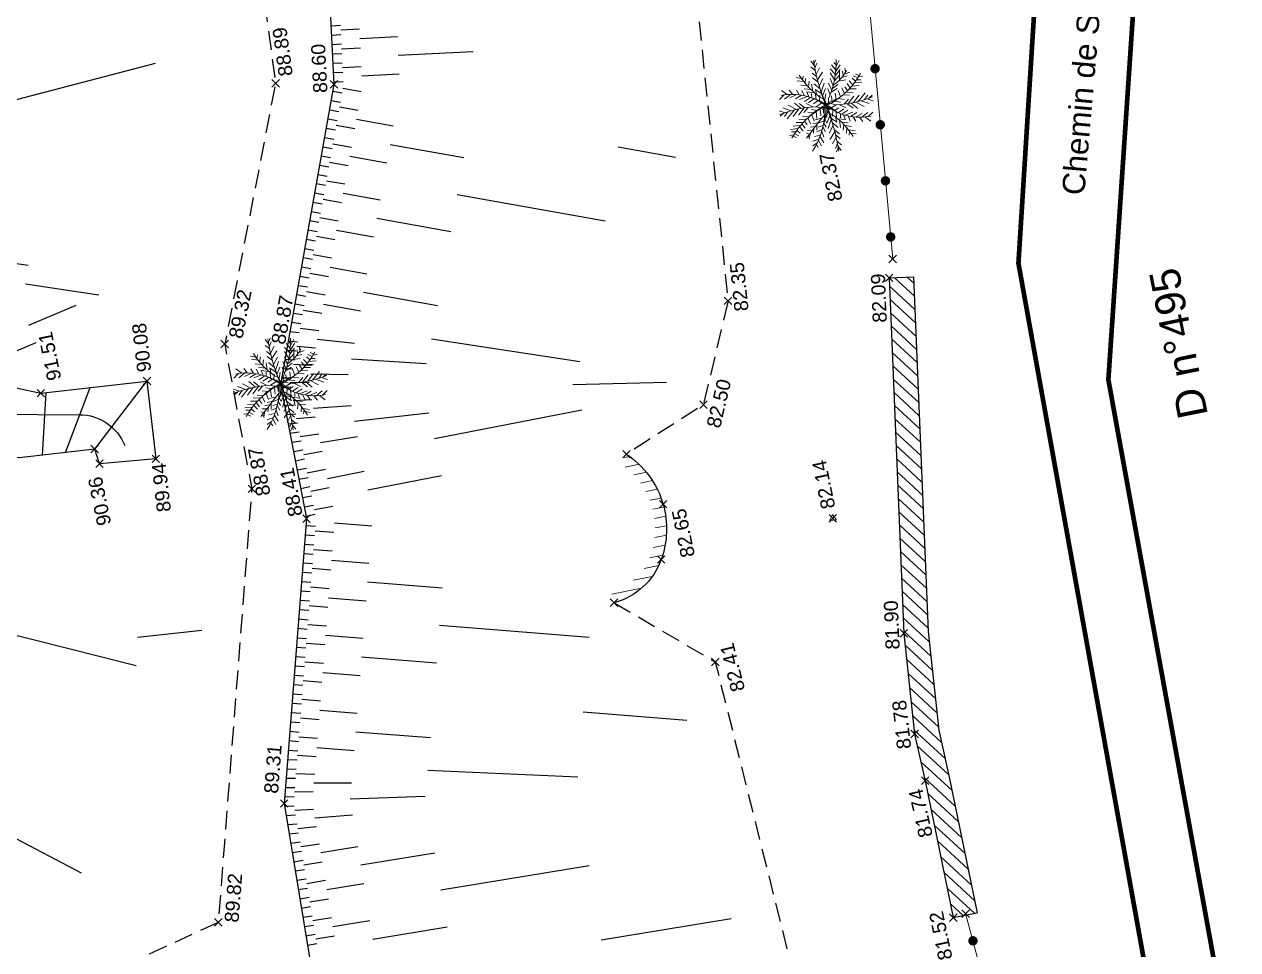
# Model space of a CAD drawing. Extents: x 947 to 1126, y 1788 to 2053.
# Drawn here: x 1044.83 to 1077.16, y 1938 to 1962.64 of the extents above; entities that cross this region are included whole.
import ezdxf
from ezdxf.enums import TextEntityAlignment as Align

# ---------------------------------------------------------------- set-up
doc = ezdxf.new("R2010")
doc.units = 0
doc.header["$LTSCALE"] = 2.5
doc.header["$PDMODE"] = 3
doc.header["$PDSIZE"] = 0.1
for name, pattern in [('CACH500', [0.30000000000000004, 0.2, -0.1]), ('CONTINU', [0]), ('FANTOME', [63.50000000000001, 31.75, -6.35, 6.35, -6.35, 6.35, -6.35])]:
    doc.linetypes.add(name, pattern=pattern)
for name, color, linetype in [('Clotures_s', 7, 'Continuous'), ('F_Cadastre_application', 252, 'FANTOME'), ('F_Cadastre_numéros_parcelles', 252, 'Continuous'), ('T_Murs', 7, 'Continuous'), ('T_Talus_barbules', 32, 'Continuous'), ('T_Talus_crête', 34, 'Continuous'), ('T_Talus_Pied', 34, 'CACH500'), ('T_Textes', 7, 'Continuous')]:
    doc.layers.add(name, color=color, linetype=linetype)
for name, color, linetype, lineweight in [('T_Clotures', 7, 'Continuous', 0), ('T_Murs_Hachures', 7, 'Continuous', 0), ('T_Végétaux', 65, 'Continuous', 0), ('TOPOALT', 7, 'Continuous', 0), ('TOPOJIS', 7, 'Continuous', 0)]:
    doc.layers.add(name, color=color, linetype=linetype, lineweight=lineweight)
doc.styles.add('Arial', font='arial.ttf')

# ---------------------------------------------------------------- blocks, each defined once
blk = doc.blocks.new('PointTopo')
at = {"color": 0}
blk.add_point((0, 0), dxfattribs=at)
at = {"layer": 'TOPOALT', "style": 'Arial'}
blk.add_attdef('ALT', (0.125, -0.125), '', height=0.3750000000000001, dxfattribs=at)
blk = doc.blocks.new('v072')
at = {"color": 0, "linetype": 'Continuous'}
for p, q in [((-0.2892953420911226, 0.9411083673855813), (-0.4056255576193735, 1.035586498228938)), ((-0.3131885279765356, 1.06567077336436), (-0.4050330608379227, 1.189808891393724)), ((-0.32327854731804, 1.12397647358506), (-0.276782613452724, 1.226003917232603)), ((-0.3010297910590509, 1.00020238959516), (-0.2461836695029263, 1.133539271214303)), ((-0.2662432003658921, 0.8343108225315632), (-0.1727165791842822, 1.013960365706481)), ((0.2460907750062802, 0.8375017691807329), (0.1046070626424012, 0.9833112101650698)), ((0.2587415855218467, 0.961815627780851), (0.1464483819620455, 1.087919529623207)), ((0.2647318284053313, 1.087638344709987), (0.2092128715210606, 1.150684019182222)), ((0.2534442626030398, 0.9014964427350947), (0.3765856805381418, 1.087919529623207)), ((0.2625827722827978, 1.024605223135708), (0.3510756814019089, 1.206830620962123)), ((0.5152198850761636, 0.8916198226580718), (0.5021146596561721, 1.004231869824821)), ((-0.6608485673825726, 0.7260696944176459), (-0.8005798951980125, 0.7490138812208613)), ((-0.5988447834370447, 0.6429042351724235), (-0.7724463403980053, 0.6674702563858403)), ((-0.6271540788077345, 0.6797821386577141), (-0.6148271330583555, 0.7862658610639528)), ((-0.5545205009104848, 0.58845478519018), (-0.5468305956496522, 0.7292104294752022)), ((-0.4728312624595787, 0.4972554712814059), (-0.4561710563510246, 0.653137357550122)), ((-0.2527789620657472, 0.7765599603985152), (-0.3701962585530794, 0.8706740572024785)), ((-0.216332878268588, 0.6333841173960764), (-0.3592551527331977, 0.7456220882050957)), ((-0.2312306575103662, 0.6898445416238275), (-0.09924948886563811, 0.8943789496191101)), ((-0.1863389839981267, 0.5268777997736152), (-0.08466302149216176, 0.7276438278157826)), ((0.2226068135928472, 0.6918705793467694), (0.1046070626424012, 0.8787028907068617)), ((0.1836451290542129, 0.5243019451221187), (0.1046070626424012, 0.7322532519290093)), ((0.2144901098031937, 0.6518870889181017), (0.3556650208784617, 0.8159384011478465)), ((0.2404469921052055, 0.7965768114086558), (0.3765856805381418, 0.9623905505052477)), ((0.3257112958812058, 0.6581534955556378), (0.5230353193159942, 0.6904094220298163)), ((0.3571537945707348, 0.6889482647129341), (0.3542289693572798, 0.9351582937753733)), ((0.4167398903784658, 0.7545898784732685), (0.5648791492151872, 0.7950177414880244)), ((0.4556764691213289, 0.8037219209001023), (0.4393501700971569, 0.9205467206060547)), ((0.4800843238210462, 0.8376298087394218), (0.6276436387742024, 0.8996260609462325)), ((0.7125037392376043, 0.5610216820937097), (0.6140588926540147, 0.6627654302484842)), ((0.7843941855784919, 0.655236202080971), (0.691957155935512, 0.7325846484339138)), ((0.8433024248989796, 0.7418386447744751), (0.7281697558315159, 0.7987559944861999)), ((0.8830549420059697, 0.8061948417886811), (0.7870478681969928, 0.8459122107816341)), ((0.8090003760651143, 0.6902587872549049), (0.9266888151474006, 0.6901156842187106)), ((0.865601392749511, 0.7772830073182746), (0.9773246947440839, 0.7902677249182233)), ((-1.034081370414555, 0.2978727725891162), (-1.188650223561609, 0.4084161021799559)), ((-0.8873128880297543, 0.3040663724187453), (-0.9816479158369873, 0.4181521298004043)), ((-0.7189006990654434, 0.2931729676109285), (-0.7922472815640447, 0.4137209568375511)), ((-0.5016527160650242, 0.5281858117360372), (-0.6781364183866856, 0.5497115210751957)), ((-0.5883982617947936, 0.2712530972772953), (-0.6445323106767376, 0.4056419117414833)), ((-0.4085805097878392, 0.4326607692068762), (-0.585651687731712, 0.4527956174573688)), ((-0.4598515660187275, 0.2375937568166364), (-0.5158324695462113, 0.3748998647554913)), ((-0.3100980045105928, 0.3439469290845665), (-0.513500141114207, 0.3691757433077214)), ((-0.354964572226919, 0.3829312088394232), (-0.3863518381656661, 0.5752416048482445)), ((-0.1626265598427779, 0.4483719762332328), (-0.3238258536669036, 0.5807096471786366)), ((-0.1234765818354333, 0.3277059897662582), (-0.2902192353774069, 0.4366400378448532)), ((-0.252053404566368, 0.2967681175728387), (-0.2872693043681807, 0.4347119127256605)), ((-0.1363458127745787, 0.366263470992152), (-0.05288159455901109, 0.6044145395952683)), ((-0.1002336360619438, 0.2605228801423465), (-0.01927497626965646, 0.4603449302615559)), ((0.1071753855551094, 0.2919051249218541), (0.04184257308338601, 0.4602746340331976)), ((0.1516176653220214, 0.4167562475525699), (0.06276323274320816, 0.60672427281105)), ((0.1326000249856918, 0.3605493918627189), (0.2929005313194466, 0.4602746340331976)), ((0.1654358953433643, 0.4608595990759312), (0.3138211909792687, 0.564880442911857)), ((0.2688793058753447, 0.1537956315166156), (0.2435927483217881, 0.3363348517908804)), ((0.3827215370374404, 0.236725096281134), (0.3214885010237367, 0.40615406997631)), ((0.4858686991786954, 0.3230338011635325), (0.420227085418361, 0.4777959689385369)), ((0.5739724684625003, 0.4066386118356746), (0.5017732208330017, 0.5059320343180218)), ((0.531922771037614, 0.3654952336399475), (0.7247779628157502, 0.3574312520213851)), ((0.6447431963096051, 0.4815769017895377), (0.5570034610653352, 0.594768892839852)), ((0.6150204446340979, 0.4491778722791651), (0.8008510347407594, 0.4480907913200127)), ((0.6841341899568931, 0.5267572919537145), (0.8769266172454593, 0.538752841198189)), ((0.7491782857766793, 0.6076732718931765), (0.9529996891706105, 0.6294148910763653)), ((0.8516927818631359, 0.1131619009760954), (1.041053246862731, 0.3430983531857379)), ((-1.117713797462159, 0.2877601580313183), (-1.245720718627865, 0.1669535791077692)), ((-0.9501552055557738, 0.3032027330424114), (-1.107483185663938, 0.1761272369017064)), ((-0.7883759678480828, -0.0979552466841227), (-1.009527902099023, 0.01668534878518813)), ((-0.7804500681065463, 0.2993966943955684), (-0.9634135763302254, 0.2097338551912031)), ((-0.6663743530432953, -0.07251052261693758), (-0.8464406524289814, 0.07295747954422893)), ((-0.6536030347078281, 0.2837080825854343), (-0.8138734140865722, 0.1808119784023887)), ((-0.5632497861182628, -0.05487621163041467), (-0.7195660026548012, 0.06305575367136385)), ((-0.5046478375068375, 0.2507316197711162), (-0.7078415960052098, 0.1690875717527973)), ((-0.4152787361135779, 0.2229771624881494), (-0.5773190740978862, 0.1175026930739875)), ((-0.3544172658780553, -0.02980305334141065), (-0.5301653683820007, 0.05862458070851062)), ((-0.3182322823573713, 0.1855720372905267), (-0.4694645752395843, 0.08493545473164943)), ((-0.3795607203953466, 0.2101179738672698), (-0.3853124582185785, 0.3233149860767526)), ((-0.2161445847998777, 0.1373538458317114), (-0.3407647341090581, 0.0541934077456574)), ((-0.2678098020253117, 0.1629466940943303), (-0.2792781295575253, 0.3115905794270901)), ((-0.1100776186044072, 0.07651748139196002), (-0.2644857946582135, -0.02524384081979747)), ((-0.1750463970367377, 0.1151578117440977), (-0.1714236306993655, 0.279023341084752)), ((-0.07456547041186923, 0.1896241127364817), (-0.1723425028265524, 0.2374406114621053)), ((-0.04714240963380689, 0.1172742303320007), (-0.006511189672835371, 0.3144526401509751)), ((0.066252938362652, 0.03298905259299545), (0.06695590064566659, 0.1948712240636041)), ((0.1100751049727933, -0.07651489705075676), (0.2644832810265996, 0.02524391458145203)), ((0.1170871537462403, 0.06037445467740099), (0.2709430022920856, 0.02370492929749446)), ((0.1575150167610673, 0.0834994032105385), (0.1448516533476152, 0.2646904422490337)), ((0.2212611429366973, 0.1225112993408572), (0.3905244183795276, 0.09717201961606747)), ((0.3222868653308808, 0.191210799032504), (0.4892630027741518, 0.1688139185782944)), ((0.3544147522464414, 0.02980563768261391), (0.5301628547503867, -0.05862199636730736)), ((0.4544814332400904, 0.2955379335774921), (0.626039378421126, 0.2857868424796095)), ((0.4800240699110248, 0.04319455859530308), (0.5934721400787168, 0.1779323436214497)), ((0.5632472724866489, 0.05487879597161793), (0.7195634890231872, -0.06305316933016059)), ((0.5839595540410869, 0.05813752826952623), (0.7338963878588345, 0.2532221147168201)), ((0.6663718394116813, 0.07251059637852109), (0.8464381387973674, -0.07295489520295462)), ((0.7300752857345572, 0.08517144921235342), (0.8779659971925469, 0.2868262224266971)), ((0.7883734542164689, 0.09795783102532596), (1.009525388467409, -0.01668527502353356)), ((0.935016407622129, 0.13529517057421), (1.149949636247527, 0.05860449607183682)), ((1.017968467602941, 0.1597758320817633), (1.109049784271292, 0.2860429215969873)), ((1.090988674755806, 0.1833903436335049), (1.249998743184193, 0.1311100344103977)), ((1.138807684061049, 0.1999275313424675), (1.22536242574256, 0.279595753229529)), ((-1.09099118838742, -0.1833877592922306), (-1.250001256815807, -0.1311099606487431)), ((-1.138810197692663, -0.1999249470012643), (-1.225364939374174, -0.2795956794678744)), ((-0.935018921253743, -0.1352925862330068), (-1.149952149879141, -0.05860442231018226)), ((-1.017973491814104, -0.15977324774056), (-1.109052297902906, -0.286040337255784)), ((-0.8516952954947499, -0.1131618272145118), (-1.041055760494345, -0.3430957688445346)), ((-0.7300803099457198, -0.08517137545076992), (-0.8779685108241608, -0.2868261486650425)), ((-0.5839620676727009, -0.05813745450787167), (-0.7338989014904485, -0.2532195303756168)), ((-0.4544839468717043, -0.2955378598158376), (-0.62604189205274, -0.2857867687179549)), ((-0.4800265835426387, -0.04319197425409982), (-0.5934746537103308, -0.1779297592801754)), ((-0.3222893789624948, -0.1912107252709205), (-0.4892655164057658, -0.1688138448166399)), ((-0.4858712128103093, -0.3230312168222582), (-0.4202295990499749, -0.4777933845972626)), ((-0.2212661671480021, -0.1225087149995829), (-0.3905269320111415, -0.09716943527486421)), ((-0.3827240506690543, -0.2367225119399308), (-0.3214910146553507, -0.4061514856350357)), ((-0.1170896673778543, -0.06037187033619773), (-0.2709455159236995, -0.0237048555358399)), ((-0.2688818195069587, -0.153795557754961), (-0.2435952619534021, -0.3363322674496061)), ((-0.1575175303926812, -0.08349681886933524), (-0.1448541669792291, -0.2646903684873791)), ((-0.06625545199426597, -0.03298897883141194), (-0.06695841427728055, -0.1948686397224009)), ((0.04713989600219293, -0.1172716459907974), (0.006508676041221406, -0.3144500558097718)), ((0.07456295678025526, -0.1896215283952785), (0.1723399891949384, -0.237438027120902)), ((0.1750438834051238, -0.1151552274028944), (0.1714186064882028, -0.2790207567434777)), ((0.2161420711682638, -0.1373537720701279), (0.3407622204774441, -0.05419082340445414)), ((0.2520508909347541, -0.2967655332316355), (0.287264280157018, -0.4347118389640059)), ((0.2678072883936977, -0.1629466203326757), (0.2792756159259113, -0.3115879950858869)), ((0.3182297687257574, -0.1855694529493235), (0.4694595510284216, -0.08493538096999487)), ((0.3795582067637326, -0.2101179001056153), (0.3853099445869645, -0.3233124017354783)), ((0.4152762224819639, -0.2229770887264948), (0.5773165604662722, -0.117502619312404)), ((0.4598490523871135, -0.2375936830549819), (0.5158299559145973, -0.374897280414288)), ((0.5046453238752235, -0.250729035429913), (0.7078390823735958, -0.1690874979911428)), ((0.5883957481631796, -0.2712530235157118), (0.6445297970451236, -0.4056418379798288)), ((0.6536005210762141, -0.2837054982442311), (0.8138709004549582, -0.1808119046407342)), ((0.7188981854338294, -0.2931728938492739), (0.7922447679324307, -0.4137183724962767)), ((0.7804475544749323, -0.2993941100543651), (0.9634110626986114, -0.2097312708499288)), ((0.8873103743981403, -0.3040637880775421), (0.9816454022053733, -0.41814954545913)), ((0.9501526919241599, -0.3032001487012081), (1.107480672032324, -0.1761246525605031)), ((1.034078856782941, -0.2978726988274616), (1.188647709929995, -0.4084135178387527)), ((1.117711283830545, -0.2877600842697348), (1.245718204996251, -0.1669509947665659)), ((-0.7491807994082933, -0.6076706875519733), (-0.9530022028022245, -0.629412306735162)), ((-0.6841367035885071, -0.5267547076124401), (-0.8769291308770732, -0.5387502568569857)), ((-0.6150229582657118, -0.4491777985175816), (-0.8008560589520641, -0.4480907175583582)), ((-0.531925284669228, -0.365495159878293), (-0.7247804764473642, -0.3574286676801819)), ((-0.712508763448767, -0.5610216083321262), (-0.6140614062856287, -0.662762845907281)), ((-0.644745709941219, -0.4815743174483345), (-0.5570059746969491, -0.5947688190781975)), ((-0.5739749820941142, -0.4066360274944714), (-0.5017757344646157, -0.5059294499768185)), ((-0.2857001921292124, -0.5495532807999126), (-0.4184320240689487, -0.5648803691502025)), ((-0.2033958616807752, -0.4438980496558287), (-0.3556675345100757, -0.4811927093518165)), ((-0.3239538932255925, -0.5988761272749343), (-0.3347443642705628, -0.732250667587806)), ((-0.1127915551329295, -0.3283084551043913), (-0.2929030449510606, -0.376586900473157)), ((-0.249655801065245, -0.5032079817095081), (-0.2510592150518676, -0.6485655183689687)), ((-0.1027115781097621, -0.6338710960734772), (-0.2510592150518676, -0.6904093482682327)), ((-0.05342639032846819, -0.3988908894828569), (-0.2179999031112345, -0.4626018675444499)), ((-0.07708609231258379, -0.5289815917020491), (-0.2092153851526746, -0.5648803691502025)), ((-0.08510739407824985, -0.5645464620657492), (-0.02092191647562913, -0.6904093482682327)), ((-0.06346619807828802, -0.4601465207128541), (-1.256815806982559e-06, -0.5648803691502025)), ((0.1363432991429647, -0.3662608866509487), (0.05287908092739713, -0.6044144658336137)), ((0.1863364703665127, -0.5268777260120316), (0.0846605078605478, -0.7276412434745794)), ((0.1234740682038193, -0.3277034054250549), (0.2902167217457929, -0.4366399640832697)), ((0.1626240462111639, -0.4483693918920295), (0.3238233400352897, -0.580709573416982)), ((0.2163303646369741, -0.6333815330548731), (0.3592526391015838, -0.7456220144434411)), ((0.3100954908789788, -0.3439443447433632), (0.5134976274825931, -0.3691756695460668)), ((0.3549620585953051, -0.38292862449822), (0.3863493245340521, -0.5752390205070412)), ((0.4085754855766766, -0.4326581848656019), (0.585649174100098, -0.4527955436957143)), ((0.4728287488279648, -0.4972528869401316), (0.4561685427194107, -0.6531372837884675)), ((0.5016502024334102, -0.5281857379744537), (0.6781339047550716, -0.5497114473136122)), ((0.5545179872788708, -0.5884522008489768), (0.5468280820180382, -0.7292103557135476)), ((0.5988422698054308, -0.6429016508312202), (0.7724438267663913, -0.667467672044566)), ((-0.8656039063811249, -0.7772804229770003), (-0.9773272083756979, -0.7902676511565687)), ((-0.8090028896967283, -0.6902587134932503), (-0.9266913287790146, -0.690115610457056)), ((-0.8830574556375836, -0.8061922574474778), (-0.7870528924081555, -0.8459096264404309)), ((-0.8433049385305935, -0.7418385710128206), (-0.7281722694631299, -0.7987559207245454)), ((-0.7843966992101059, -0.6552336177397677), (-0.691959669567126, -0.7325820640927105)), ((-0.441614715932559, -0.7514365167561721), (-0.5230378329476082, -0.732250667587806)), ((-0.3676907001299412, -0.6554344641063636), (-0.502117173287786, -0.6485655183689687)), ((-0.4796826341399196, -0.801075696258664), (-0.4393526837287709, -0.8787028169452071)), ((-0.4159565926008213, -0.7180583612087332), (-0.4475773424405816, -0.8628711020988078)), ((-0.1901651072816435, -0.8867467139270957), (-0.3556675345100757, -0.9414673065042223)), ((-0.1488836472088906, -0.7806973217886082), (-0.3138237046108827, -0.815938327386192)), ((-0.2055298543257322, -0.9221860553116557), (-0.1255302359338373, -1.066996285622182)), ((-0.1625336683981971, -0.817773561060875), (-0.06276574637482213, -0.9833086258237955)), ((-0.1178202460363309, -0.6864150161526794), (-0.06276574637482213, -0.8368589870460141)), ((0.2312281438787522, -0.6898419572825532), (0.09924697523402415, -0.8943763652779069)), ((0.2662406867342781, -0.8343107487699086), (0.1727140655526682, -1.013957781365278)), ((0.2527764484341333, -0.7765573760573119), (0.3701912343419167, -0.8706714728612042)), ((0.2892928284595087, -0.9411057830443781), (0.4056205334082108, -1.035583913887734)), ((0.6271515651761206, -0.6797820648960595), (0.6148246194267415, -0.7862657873022982)), ((0.6608460537509586, -0.7260671100764426), (0.8005773815663986, -0.7490138074592068)), ((-0.2372686014058445, -0.9900721272187241), (-0.3556675345100757, -1.066996285622182)), ((-0.2585181469909514, -1.032151951598621), (-0.2092153851526746, -1.108837604941826)), ((0.301027277427437, -1.000202315833505), (0.2461811558713123, -1.133539197452649)), ((0.323276033686426, -1.123973889243857), (0.2767800998211101, -1.2260013328914)), ((0.3131860143449217, -1.065668189023157), (0.4050305472063087, -1.189806307052521))]:
    blk.add_line(p, q, dxfattribs=at)
blk.add_lwpolyline([(0.1002311224303298, -0.2605202958010722), (0.01927246263790039, -0.4603448564999013), (-0.04493309960125202, -0.3343865682732883)], dxfattribs=at)
for centre, radius, start, end in [((4.725535104118705, 1.967635480787493), 5.118816512472418, 188.5159726760712, 202.6060151463673), ((-2.065137095141125, 1.135489127230684), 2.330361041221201, 336.1943120148963, 2.298765765188877), ((1.006383883571402, 1.904386841819132), 2.041593894214097, 212.1216981551884, 234.7352115378198), ((-0.8616665440364102, 1.836430207515036), 2.02628481730674, 295.5696044791937, 331.089947748346), ((-0.4492770048179295, 1.480867914115507), 1.130250375080559, 304.4560839999999, 331.4947980000014), ((1.956159504634343, 1.066996359387602), 2.199867742671544, 198.8657360000837, 208.3930190000715), ((-0.8984171862216783, -1.175027035186034), 1.479136075785942, 52.59887087151545, 101.7633847932003), ((0.8802631775098746, -1.850907186156263), 2.049569385388986, 115.4350789999973, 150.9869720000111), ((1.012244346148918, -1.936389910348026), 2.209181992907326, 117.855336999967, 131.0662960000263), ((-0.6516530474273452, -0.8356972229995563), 1.079133686990364, 53.63196784071123, 73.23803513857398), ((2.112187636727754, -3.783244729876074), 4.36769535892556, 114.0335400152288, 119.096728133232), ((0.8984146725899222, 1.175029619527095), 1.479136075785734, 232.5988708715174, 281.7633847932067), ((-2.029006484855387, -0.9322384159649033), 2.248226526594174, 12.1313210000891, 24.73857700003413), ((-1.715776151308717, -2.720075050680748), 3.244870175560282, 51.28266489851344, 57.64162213320787), ((0.08246124014647194, 3.1771133925605), 3.15903718268715, 273.4205309999986, 291.3891940000067), ((-0.08247430510991194, -3.177078583800963), 3.159000991993877, 93.42039193555192, 111.3892455696395), ((36.54204191213751, -29.15292538993356), 46.6308423683893, 141.6662000001671, 142.6422170001953), ((-2.044085025818418, -0.1040233175345406), 2.012380170036627, 326.8509679999982, 2.496636999995287), ((-0.9100863554262162, -0.1150673571167715), 0.9149405595227761, 337.8336540000777, 5.906140999921805), ((-4.725553487019027, -1.967636280705847), 5.11883270793524, 8.515983835002736, 22.60597507247536), ((-1.006428343271324, -1.904419275563072), 2.041646704080558, 32.12184486395581, 54.73481778560104)]:
    blk.add_arc(centre, radius, start, end, dxfattribs=at)
blk = doc.blocks.new('GeoRond')
at = {"const_width": 0.499}
blk.add_lwpolyline([(-0.2504999999999882, 0, 1), (0.2504999999999882, 0, 1)], format="xyb", close=True, dxfattribs=at)
blk = doc.blocks.new('t003')
at = {"color": 0}
blk.add_line((0, 0), (0, 0), dxfattribs=at)
blk.add_lwpolyline([(0.259834, -0.149954), (-5.3e-05, 0.3), (-0.259781, -0.150046)], close=True, dxfattribs=at)

msp = doc.modelspace()

# ---------------------------------------------------------------- hatches: boundary and pattern name
at = {"layer": 'T_Murs_Hachures'}
h = msp.add_hatch(dxfattribs=at)
h.set_pattern_fill('_U', color=256, scale=0.25, angle=-42.64119985608448, style=0, pattern_type=0)
h.set_pattern_definition([(317.3588001439155, (0, 0), (0.1693512755715035, 0.1839025433818268), [])])
h.paths.add_polyline_path([(1067.8768, 1955.890971), (1068.266825, 1946.42253), (1068.55629, 1943.741641), (1068.834235, 1942.498882), (1069.586482, 1938.853002), (1070.223072991704, 1938.984348523675), (1069.469738552598, 1942.635498963423), (1069.198605673918, 1943.847799329233), (1068.915385906092, 1946.470847919383), (1068.526249244241, 1955.917723180373)])
h = msp.add_hatch(dxfattribs=at)
h.set_pattern_fill('_U', color=256, scale=0.25, angle=11.40724287476171, style=0, pattern_type=0)
h.set_pattern_definition([(11.40724287476171, (0, 0), (-0.04944531421272682, 0.2450615451318397), [])])
edge = h.paths.add_edge_path()
edge.add_arc((1059.551718867689, 1949.201031726438), 2.394034053365132, 15.9866320736391, 56.40724287476171)
edge.add_line((1060.876305, 1951.195241), (1060.710319123928, 1950.945343643182))
edge.add_arc((1059.551718867689, 1949.201031726438), 2.094034053365146, 15.986632073639385, 56.407242874765416, ccw=False)
edge.add_arc((1059.551718867689, 1949.201031726438), 2.094034053364872, -19.878379332510917, 15.986632073640976, ccw=False)
edge.add_arc((1060.080763778464, 1949.009745907893), 1.531469584176531, 284.7174419573522, 340.12162066749596, ccw=False)
edge.add_line((1060.469837283579, 1947.528523137721), (1060.546053, 1947.238366))
edge.add_arc((1060.080763778464, 1949.009745907893), 1.831469584176526, 284.7174419573505, 340.1216206674919)
edge.add_arc((1059.551718867689, 1949.201031726438), 2.394034053365082, 340.1216206674887, 375.9866320736391)

# ---------------------------------------------------------------- linework, layer by layer
at = {"layer": 'F_Cadastre_application', "ltscale": 0.025, "flags": 128}
msp.add_lwpolyline([(1037.026427651849, 1903.719996676799, 0.125, 0.125, 0), (1031.244162966657, 1915.635636454746, 0.125, 0.125, 0), (1030.131250827418, 1917.841028739145, 0.125, 0.125, 0), (1028.71710943901, 1920.421273064972, 0.125, 0.125, 0), (1026.382481752758, 1924.233464807811, 0.125, 0.125, 0), (1023.066534, 1929.329821, 0.125, 0.125, 0), (1017.530080000002, 1938.721810999996, 0.125, 0.125, -0.06027367765974221), (1017.172372, 1939.539783, 0.125, 0.125, 0), (1015.695655, 1946.146, 0.125, 0.125, 0), (1014.789161, 1950.399413999998, 0.125, 0.125, 0), (1014.581053, 1951.281692, 0.125, 0.125, 0), (1014.094212, 1953.03429, 0.125, 0.125, 0), (1012.904983, 1958.118469, 0.125, 0.125, 0), (1011.192182, 1964.854763, 0.125, 0.125, 0), (1010.302157, 1968.743153, 0.125, 0.125, 0), (1009.509385, 1972.41367, 0.125, 0.125, 0), (1007.092157, 1982.092015, 0.125, 0.125, 0), (1005.525644, 1988.585616999998, 0.125, 0.125, -0.07881606608945001), (1005.585964, 1989.710123, 0.125, 0.125, 0), (1006.247328, 1992.79945, 0.125, 0.125, 0), (1008.020862, 2000.24306, 0.125, 0.125, 0), (1010.028919, 2008.795267, 0.125, 0.125, 0), (1010.997796, 2012.817081, 0.125, 0.125, 0), (1012.021461, 2017.070552, 0.125, 0.125, 0), (1012.873689, 2021.588021, 0.125, 0.125, 0), (1013.332001, 2024.125346, 0.125, 0.125, 0), (1015.778406, 2024.337506, 0.125, 0.125, 0), (1019.97667, 2024.9151, 0.125, 0.125, 0), (1026.231894, 2025.905689, 0.125, 0.125, 0), (1035.496374264435, 2027.208273924347, 0.125, 0.125, 0), (1042.306307703822, 2028.479740451129, 0.125, 0.125, 0), (1045.250844292421, 2023.100874001942, 0.125, 0.125, 0), (1053.74615424064, 2008.297411269055, 0.125, 0.125, 0), (1061.955696272167, 1998.959123437074, 0.125, 0.125, 0), (1072.413336397155, 1973.674856332514, 0.125, 0.125, 0), (1071.321405963603, 1956.277839693791, 0.125, 0.125, 0), (1075.367802823401, 1933.818472551036, 0.125, 0.125, 0), (1081.199193318583, 1920.588964438738, 0.125, 0.125, 0), (1090.069423972756, 1894.220847172991, 0, 0, 0)], format="xyseb", dxfattribs=at)
at = {"layer": 'F_Cadastre_application', "ltscale": 0.025, "const_width": 0.125, "flags": 128}
msp.add_lwpolyline([(1099.849812096134, 1882.025175475364), (1125.64214901074, 1885.021899767343), (1115.791689631551, 1909.028735252636), (1104.372894594532, 1924.910546229424), (1092.612683490355, 1923.851331999042), (1084.897911284899, 1949.973856567282), (1085.070810394162, 1983.375003342461), (1085.306198768925, 1993.042153507487), (1067.770199778646, 1991.250495221085), (1074.133728020155, 1975.091596486361), (1074.722250654878, 1968.082485193998), (1073.717572756999, 1953.177874420086), (1077.260766590563, 1933.698521826701), (1085.239343802614, 1916.373554130605), (1091.379860157587, 1895.158800799612), (1099.849812096134, 1882.025175475364)], close=True, dxfattribs=at)
at = {"layer": 'T_Clotures', "flags": 128}
for points in [[(1066.879179, 1968.179791), (1067.97109, 1956.390647)], [(1069.914412, 1938.959662), (1071.966955, 1931.343606)]]:
    msp.add_lwpolyline(points, dxfattribs=at)
at = {"layer": 'T_Murs'}
for p, q in [((1067.8768, 1955.890971), (1068.526249244241, 1955.917723180373)), ((1045.926800243794, 1951.238240091431), (1046.584274987506, 1952.968176471438)), ((1046.707089, 1951.330695), (1048.100974, 1953.140735)), ((1045.313775451308, 1951.165603967062), (1045.419031368454, 1952.835603876174)), ((1069.586482, 1938.853002), (1070.223072991704, 1938.984348523675))]:
    msp.add_line(p, q, dxfattribs=at)
at = {"layer": 'T_Murs', "flags": 128}
for points in [[(1041.06652, 1957.667107), (1042.145635, 1957.130039), (1043.271282, 1956.91712), (1043.075419, 1955.645065), (1042.963834, 1954.840716), (1043.669323, 1953.163405), (1045.271088, 1952.818772), (1048.100974, 1953.140735), (1048.3374, 1951.068678), (1046.834363, 1950.938883), (1046.707089, 1951.330695), (1044.698372, 1951.092686), (1043.435414, 1951.148123), (1042.98283, 1951.426893), (1042.090493, 1952.61362), (1041.420978, 1953.783461), (1041.449463, 1954.691373), (1041.277024, 1955.849469), (1041.026141, 1955.952556)], [(1067.8768, 1955.890971), (1068.266825, 1946.42253), (1068.55629, 1943.741641), (1068.834235, 1942.498882), (1069.586482, 1938.853002)], [(1068.526249244241, 1955.917723180373), (1068.915385906092, 1946.470847919383), (1069.198605673918, 1943.847799329233), (1069.469738552598, 1942.635498963423), (1070.223072991704, 1938.984348523675)]]:
    msp.add_lwpolyline(points, dxfattribs=at)
for points in [[(1041.045007435568, 1956.753652262134), (1041.402148630339, 1956.639305565649), (1041.898551611559, 1956.39388446172, -0.32570958148517), (1042.141948871449, 1955.928514317424), (1042.300898039789, 1954.265513671812, 0.3236649102239146), (1044.06817509195, 1952.255960912438), (1046.30108290836, 1952.245384413764, -0.3066284681246011), (1047.507487605954, 1951.420410012478)], [(1060.876305, 1951.195241, -0.1782199167057428), (1061.853166, 1949.86038, -0.1577807223128238), (1061.803108, 1948.387001, -0.2465684118496795), (1060.546053, 1947.238366)]]:
    msp.add_lwpolyline(points, format="xyb", dxfattribs=at)
at = {"layer": 'T_Talus_barbules'}
for p, q in [((1053.006276317101, 1962.602770013082), (1053.255965711729, 1962.615228191528)), ((1053.018734495547, 1962.353080618454), (1053.268423890175, 1962.365538796899)), ((1053.262194800952, 1962.490383494213), (1053.761573590208, 1962.515299851105)), ((1053.774031768654, 1962.265610456477), (1054.772789347167, 1962.31544317026)), ((1053.031192673992, 1962.103391223825), (1053.28088206862, 1962.115849402271)), ((1053.287111157843, 1961.991004704957), (1053.7864899471, 1962.015921061849)), ((1053.043650852438, 1961.853701829197), (1053.293340247066, 1961.866160007643)), ((1054.797705704059, 1961.816064381003), (1056.795220861085, 1961.915729808569)), ((1044.453940906351, 1960.592326825644), (1048.324064432445, 1961.603338147426)), ((1053.056109030884, 1961.604012434569), (1053.305798425512, 1961.616470613015)), ((1053.06856720933, 1961.354323039941), (1053.318256603958, 1961.366781218386)), ((1053.312027514735, 1961.491625915701), (1053.811406303991, 1961.516542272592)), ((1053.081025387775, 1961.104633645312), (1053.330714782403, 1961.117091823758)), ((1053.823864482437, 1961.266852877964), (1054.82262206095, 1961.316685591747)), ((1053.051425569064, 1960.857611132073), (1053.297541503343, 1960.813714128829)), ((1053.319490004965, 1960.936772095968), (1053.811721873524, 1960.84897808948)), ((1052.963631562576, 1960.365379263514), (1053.209747496855, 1960.32148226027)), ((1053.00752856582, 1960.611495197793), (1053.253644500099, 1960.567598194549)), ((1053.231695998477, 1960.44454022741), (1053.723927867036, 1960.356746220922)), ((1052.919734559332, 1960.119263329235), (1053.165850493611, 1960.075366325991)), ((1053.680030863792, 1960.110630286642), (1054.664494600909, 1959.935042273666)), ((1052.875837556088, 1959.873147394955), (1053.121953490367, 1959.829250391711)), ((1053.143901991989, 1959.952308358851), (1053.636133860548, 1959.864514352363)), ((1052.831940552844, 1959.627031460676), (1053.078056487123, 1959.583134457432)), ((1053.056107985501, 1959.460076490292), (1053.54833985406, 1959.372282483804)), ((1054.576700594421, 1959.442810405107), (1056.545628068656, 1959.091634379155)), ((1052.744146546356, 1959.134799592117), (1052.990262480635, 1959.090902588873)), ((1052.788043549599, 1959.380915526397), (1053.034159483879, 1959.337018523153)), ((1053.504442850815, 1959.126166549525), (1054.488906587933, 1958.950578536549)), ((1060.659071030101, 1959.373746064367), (1062.187863425591, 1959.101072111172)), ((1052.700249543111, 1958.888683657838), (1052.946365477391, 1958.844786654594)), ((1052.968313979013, 1958.967844621734), (1053.460545847571, 1958.880050615246)), ((1052.656352539867, 1958.642567723559), (1052.902468474147, 1958.598670720315)), ((1052.880519972525, 1958.475612753175), (1053.372751841083, 1958.387818746687)), ((1052.568558533379, 1958.150335855), (1052.814674467659, 1958.106438851756)), ((1052.612455536623, 1958.396451789279), (1052.858571470902, 1958.352554786035)), ((1053.328854837839, 1958.141702812408), (1054.313318574957, 1957.966114799431)), ((1056.37004005568, 1958.107170642037), (1060.307895004149, 1957.404818590132)), ((1052.524661530135, 1957.904219920721), (1052.770777464415, 1957.860322917477)), ((1052.792725966036, 1957.983380884616), (1053.284957834595, 1957.895586878128)), ((1052.480764526891, 1957.658103986441), (1052.72688046117, 1957.614206983197)), ((1052.704931959548, 1957.491149016058), (1053.197163828107, 1957.40335500957)), ((1054.225524568468, 1957.473882930873), (1056.194452042703, 1957.12270690492)), ((1052.392970520403, 1957.165872117883), (1052.639086454682, 1957.121975114639)), ((1052.436867523647, 1957.411988052162), (1052.682983457926, 1957.368091048918)), ((1053.153266824863, 1957.15723907529), (1054.13773056198, 1956.981651062314)), ((1052.349073517159, 1956.919756183603), (1052.595189451438, 1956.875859180359)), ((1052.61713795306, 1956.998917147499), (1053.109369821619, 1956.911123141011)), ((1052.305176513915, 1956.673640249324), (1052.551292448194, 1956.62974324608)), ((1052.529343946572, 1956.50668527894), (1053.021575815131, 1956.418891272452)), ((1043.948282606185, 1956.368881509869), (1044.937497627142, 1956.222410890585)), ((1052.217382507427, 1956.181408380765), (1052.463498441706, 1956.137511377521)), ((1052.261279510671, 1956.427524315045), (1052.50739544495, 1956.383627311801)), ((1052.977678811887, 1956.172775338173), (1053.962142549004, 1955.997187325197)), ((1052.173485504183, 1955.935292446486), (1052.419601438462, 1955.891395443242)), ((1052.441549940084, 1956.014453410382), (1052.933781808643, 1955.926659403893)), ((1044.8642623175, 1955.727803380107), (1046.814580629142, 1955.439024575848)), ((1052.129588500939, 1955.689176512207), (1052.375704435218, 1955.645279508963)), ((1052.353755933596, 1955.522221541823), (1052.845987802155, 1955.434427535335)), ((1052.041794494451, 1955.196944643648), (1052.28791042873, 1955.153047640404)), ((1052.085691497695, 1955.443060577927), (1052.331807431974, 1955.399163574683)), ((1053.874348542516, 1955.504955456638), (1055.843276016751, 1955.153779430686)), ((1044.952689680001, 1954.625885066293), (1046.215797415859, 1955.157157211687)), ((1051.997897491206, 1954.950828709369), (1052.244623229049, 1954.910499931977)), ((1052.266107432095, 1955.030813442006), (1052.758630310627, 1954.944666973002)), ((1052.802090798911, 1955.188311601055), (1053.786554536028, 1955.012723588079)), ((1051.954000487963, 1954.704712775089), (1052.201562544546, 1954.669884221572)), ((1052.179985857545, 1954.549579965631), (1052.675853599953, 1954.485430280995)), ((1051.910103484719, 1954.45859684081), (1052.158378194602, 1954.429276737938)), ((1052.633908651644, 1954.255842789398), (1053.628246876373, 1954.149581343703)), ((1055.683338743994, 1954.264067620988), (1059.637887815365, 1953.662784291664)), ((1044.224761594221, 1953.777285807553), (1045.14654376634, 1954.164993980234)), ((1051.82230947823, 1953.966364972251), (1052.071637967795, 1953.948053656318)), ((1051.866206481474, 1954.212480906531), (1052.115069909465, 1954.18866926634)), ((1052.093369357101, 1954.068362983895), (1052.591592111597, 1954.026243072904)), ((1051.778412474986, 1953.720249037972), (1052.028083186197, 1953.707421880707)), ((1052.006260128703, 1953.587097469993), (1052.505852439381, 1953.566910268315)), ((1053.546965162823, 1953.73433996102), (1055.543084232782, 1953.609806196344)), ((1051.734515471742, 1953.474133103693), (1051.984406902448, 1953.466766092103)), ((1052.462437316879, 1953.337130135597), (1053.462264445891, 1953.318536800988)), ((1051.673164928247, 1952.982102037267), (1051.923141057705, 1952.985556700927)), ((1051.690618468498, 1953.228017169413), (1051.940610952871, 1953.22607867589)), ((1051.9186688068, 1953.105720803626), (1052.418666486648, 1953.107244006332)), ((1059.444629886691, 1953.050223153393), (1061.939918401146, 1953.111684347722)), ((1051.720794485271, 1952.736681122719), (1051.970637216497, 1952.745547331255)), ((1051.994340704227, 1952.625555468167), (1052.493803585113, 1952.648725073612)), ((1051.768424042295, 1952.491260208171), (1052.018014113575, 1952.505570914607)), ((1052.540494014408, 1952.419678659065), (1053.538167605875, 1952.487850536622)), ((1053.626474589642, 1952.07382062947), (1055.613876480826, 1952.297949438235)), ((1055.759329881176, 1951.610467618973), (1059.686064513947, 1952.372540531363)), ((1051.81605359932, 1952.245839293623), (1052.065269824396, 1952.265619919473)), ((1051.863683156344, 1952.000418379074), (1052.112402915587, 1952.025686567817)), ((1052.088851767146, 1952.14565153258), (1052.586818545775, 1952.190696925043)), ((1051.911312713369, 1951.754997464526), (1052.159412469097, 1951.785762886794)), ((1052.18287077791, 1951.665802141561), (1052.678357349967, 1951.732832410178)), ((1052.723569326461, 1951.50390099956), (1053.711319029868, 1951.659947542034)), ((1051.958942270393, 1951.509576549978), (1052.206298100666, 1951.545840764155)), ((1052.006571827417, 1951.26415563543), (1052.253059972114, 1951.305912006488)), ((1052.054201384442, 1951.018734720882), (1052.29969879709, 1951.065968399366)), ((1052.276394699233, 1951.185942571665), (1052.76841088584, 1951.274937358684)), ((1052.101830941466, 1950.773313806333), (1052.347251856014, 1950.820943363358)), ((1052.371066634526, 1950.698232906084), (1052.861908463623, 1950.793492020132)), ((1052.909538020647, 1950.548071105584), (1053.89122167884, 1950.738589333682)), ((1052.14946049849, 1950.527892891785), (1052.394881413039, 1950.57552244881)), ((1053.986480792889, 1950.247747504585), (1055.949848109274, 1950.62878396078)), ((1052.197090055515, 1950.282471977237), (1052.442510970063, 1950.330101534261)), ((1052.244719612539, 1950.037051062689), (1052.490140527088, 1950.084680619713)), ((1052.466325748575, 1950.207391076987), (1052.957167577671, 1950.302650191036)), ((1052.292349169564, 1949.791630148141), (1052.537770084112, 1949.839259705165)), ((1052.561584862624, 1949.716549247891), (1053.05242669172, 1949.81180836194)), ((1052.339978726588, 1949.546209233592), (1052.585399641136, 1949.593838790617)), ((1052.319383088445, 1949.048792690573), (1052.568616876722, 1949.029234603213)), ((1052.338941175805, 1949.29802647885), (1052.588174964082, 1949.27846839149)), ((1052.578395920402, 1949.153851497352), (1053.076863496956, 1949.114735322631)), ((1053.096421584316, 1949.363969110908), (1054.093356737423, 1949.285736761468)), ((1052.299825001085, 1948.799558902297), (1052.549058789362, 1948.780000814937)), ((1052.280266913725, 1948.55032511402), (1052.529500702002, 1948.53076702666)), ((1052.539279745682, 1948.655383920798), (1053.037747322235, 1948.616267746078)), ((1052.260708826365, 1948.301091325743), (1052.509942614641, 1948.281533238383)), ((1052.500163570961, 1948.156916344245), (1052.998631147515, 1948.117800169524)), ((1053.018189234875, 1948.367033957801), (1054.015124387982, 1948.28880160836)), ((1052.221592651644, 1947.802623749189), (1052.470826439921, 1947.783065661829)), ((1052.241150739005, 1948.051857537466), (1052.490384527281, 1948.032299450106)), ((1053.976008213262, 1947.790334031807), (1055.969878519477, 1947.633869332926)), ((1052.202034564284, 1947.553389960913), (1052.451268352561, 1947.533831873553)), ((1052.461047396241, 1947.658448767691), (1052.959514972795, 1947.619332592971)), ((1052.182476476924, 1947.304156172636), (1052.431710265201, 1947.284598085276)), ((1052.421931221521, 1947.159981191137), (1052.920398798074, 1947.120865016417)), ((1052.939956885434, 1947.370098804694), (1053.936892038542, 1947.291866455253)), ((1052.143360302204, 1946.805688596082), (1052.392594090481, 1946.786130508722)), ((1052.162918389564, 1947.054922384359), (1052.412152177841, 1947.035364296999)), ((1043.935630128324, 1946.541948539156), (1047.814055214551, 1945.56326633817)), ((1047.85221581168, 1946.322384393763), (1049.564463012604, 1946.508306094809)), ((1052.123802214844, 1946.556454807805), (1052.37303600312, 1946.536896720445)), ((1052.3828150468, 1946.661513614584), (1052.881282623354, 1946.622397439863)), ((1055.891646170036, 1946.636934179818), (1059.879386782465, 1946.324004782056)), ((1052.104244127484, 1946.307221019528), (1052.35347791576, 1946.287662932168)), ((1052.34369887208, 1946.16304603803), (1052.842166448634, 1946.12392986331)), ((1052.861724535994, 1946.373163651587), (1053.858659689101, 1946.294931302146)), ((1052.084686040123, 1946.057987231252), (1052.3339198284, 1946.038429143892)), ((1052.045569865403, 1945.559519654698), (1052.29480365368, 1945.539961567338)), ((1052.065127952763, 1945.808753442975), (1052.31436174104, 1945.789195355615)), ((1052.30458269736, 1945.664578461476), (1052.803050273913, 1945.625462286756)), ((1053.819543514381, 1945.796463725592), (1055.813413820595, 1945.639999026711)), ((1052.026011778043, 1945.310285866421), (1052.27524556632, 1945.290727779061)), ((1052.783492186553, 1945.376228498479), (1053.780427339661, 1945.297996149039)), ((1052.006453690683, 1945.061052078144), (1052.25568747896, 1945.041493990784)), ((1052.26546652264, 1945.166110884923), (1052.763934099193, 1945.126994710202)), ((1051.967337515962, 1944.562584501591), (1052.216571304239, 1944.543026414231)), ((1051.986895603322, 1944.811818289868), (1052.236129391599, 1944.792260202508)), ((1052.226350347919, 1944.667643308369), (1052.724817924473, 1944.628527133649)), ((1051.947779428602, 1944.313350713314), (1052.197013216879, 1944.293792625954)), ((1052.705259837113, 1944.379293345372), (1053.70219499022, 1944.301060995931)), ((1059.722922083584, 1944.330134475841), (1062.487646375148, 1944.113178662607)), ((1051.928221341242, 1944.064116925037), (1052.177455129519, 1944.044558837677)), ((1052.187234173199, 1944.169175731815), (1052.685701749753, 1944.130059557095)), ((1051.889105166522, 1943.565649348483), (1052.138338954798, 1943.546091261123)), ((1051.908663253882, 1943.81488313676), (1052.157897042159, 1943.7953250494)), ((1052.148117998479, 1943.670708155262), (1052.646585575032, 1943.631591980541)), ((1053.6630788155, 1943.802593419378), (1055.656949121714, 1943.646128720496)), ((1051.869547079162, 1943.316415560207), (1052.118859461178, 1943.297886227428)), ((1052.627027487672, 1943.382358192265), (1053.623962640779, 1943.304125842824)), ((1051.849988991801, 1943.06718177193), (1052.099628189716, 1943.053755273333)), ((1052.109256895912, 1943.175820289394), (1052.608234616773, 1943.143863536046)), ((1051.830430904441, 1942.817947983653), (1052.080292315324, 1942.809624802074)), ((1052.070585188934, 1942.687557748335), (1052.57045184528, 1942.676011065975)), ((1055.586660625867, 1942.779447376536), (1059.58287468213, 1942.605455375196)), ((1051.791314729721, 1942.319480407099), (1052.041307814952, 1942.321339798601)), ((1051.810872817081, 1942.568714195376), (1052.060852004987, 1942.565488421975)), ((1052.55109098864, 1942.442053497405), (1053.551087275625, 1942.439328425628)), ((1051.771756642361, 1942.070246618823), (1052.021660682921, 1942.077172693568)), ((1052.031497043472, 1942.199258941405), (1052.531419758334, 1942.208049798294)), ((1053.51072676537, 1942.011783726865), (1055.509297241586, 1942.087388300787)), ((1042.804341704193, 1941.900282522478), (1046.350567101489, 1940.049800036321)), ((1051.76949574532, 1941.82174116451), (1052.019209008892, 1941.833711377383)), ((1052.039295633629, 1941.712880846806), (1052.538454693083, 1941.74186762595)), ((1051.809936462484, 1941.575033749957), (1052.059356398791, 1941.592054189813)), ((1051.850377179649, 1941.328326335404), (1052.099399946055, 1941.350409401583)), ((1052.577859950148, 1941.510331818124), (1053.574797455589, 1941.588534185382)), ((1051.890817896814, 1941.081618920852), (1052.139339078693, 1941.108770756101)), ((1052.119382585001, 1941.229589705609), (1052.616952678541, 1941.278823860572)), ((1051.931258613978, 1940.834911506299), (1052.179173609788, 1940.867131916797)), ((1052.199051698246, 1940.746310431967), (1052.694197149618, 1940.815815697854)), ((1052.732350120084, 1940.584277256648), (1053.719590693897, 1940.743513086217)), ((1051.971699331143, 1940.588204091747), (1052.218903743696, 1940.625486506022)), ((1052.012140048307, 1940.341496677194), (1052.25884746286, 1940.381937394359)), ((1052.279067821442, 1940.258583687083), (1052.772482650547, 1940.339465121412)), ((1053.799753025922, 1940.254520575518), (1055.773412342343, 1940.578046312835)), ((1052.052580765472, 1940.094789262642), (1052.299288180025, 1940.135229979806)), ((1055.935175211001, 1939.591216654625), (1059.882493843842, 1940.238268129259)), ((1052.093021482637, 1939.848081848089), (1052.339728897189, 1939.888522565254)), ((1052.359949255771, 1939.765168857977), (1052.853364084877, 1939.846050292307)), ((1052.893804802041, 1939.599342877754), (1053.880634460252, 1939.761105746413)), ((1052.133462199801, 1939.601374433537), (1052.380169614354, 1939.641815150701)), ((1052.173902916966, 1939.354667018984), (1052.420610331518, 1939.395107736148)), ((1052.440830690101, 1939.271754028872), (1052.934245519206, 1939.352635463202)), ((1052.214343634131, 1939.107959604431), (1052.461051048683, 1939.148400321596)), ((1052.254784351295, 1938.861252189879), (1052.501491765848, 1938.901692907043)), ((1052.52171212443, 1938.778339199767), (1053.015126953535, 1938.859220634096)), ((1053.0555676707, 1938.612513219544), (1054.04239732891, 1938.774276088202)), ((1060.206019581159, 1938.264608812838), (1063.665665235993, 1938.831720067563)), ((1052.29522506846, 1938.614544775326), (1052.541932483012, 1938.654985492491)), ((1052.335665785625, 1938.367837360774), (1052.582373200177, 1938.408278077938)), ((1054.123278763239, 1938.280861259097), (1056.09693807966, 1938.604386996414)), ((1052.376106502789, 1938.121129946221), (1052.622813917342, 1938.161570663386)), ((1052.602593558759, 1938.284924370662), (1053.096008387864, 1938.365805804991))]:
    msp.add_line(p, q, dxfattribs=at)
at = {"layer": 'T_Talus_crête', "flags": 128}
msp.add_lwpolyline([(1045.185191, 1995.033561), (1046.876421, 1991.268814), (1048.252396, 1983.303856), (1048.469172, 1982.927329, -0.2381141066911586), (1052.428509, 1976.407221), (1052.604553, 1970.654192), (1053.084186, 1961.041288), (1051.659404, 1953.053008), (1052.353108, 1949.478558), (1051.757837, 1941.892865), (1052.676044, 1936.29137), (1052.859996, 1934.675359), (1056.384113, 1923.755671), (1056.580999, 1920.81463)], format="xyb", dxfattribs=at)
at = {"layer": 'T_Talus_Pied', "flags": 128}
for points in [[(1046.191389, 2004.615379), (1047.226911, 2000.901737), (1051.63429, 1994.151263), (1053.397108, 1989.200576), (1053.693858, 1987.206127), (1054.909242, 1986.454769), (1056.676662, 1979.869928), (1058.972085, 1971.080085), (1060.21909, 1968.347143), (1062.786434, 1962.965473), (1063.58298, 1955.274471), (1062.929569, 1952.512115), (1060.876305, 1951.195241)], [(1052.428509, 1976.407221), (1049.359315, 1974.338198), (1050.5845, 1968.008451), (1051.528668, 1961.069026), (1050.172093, 1954.125456), (1050.892862, 1950.27036), (1050.000303, 1938.725544), (1046.108853, 1936.937552), (1045.25601, 1933.587554), (1047.172552, 1929.753376), (1049.698493, 1927.301662), (1051.100977, 1924.946625), (1052.15131, 1918.34376)], [(1060.546053, 1947.238366), (1063.243373, 1945.661965), (1065.359224, 1937.19592), (1067.590554, 1928.138539), (1070.296357, 1920.505823)]]:
    msp.add_lwpolyline(points, dxfattribs=at)

# ---------------------------------------------------------------- block references
at = {"layer": 'Clotures_s', "xscale": 0.25, "yscale": 0.25, "zscale": 0.25}
for p, rotation in [((1067.501699839592, 1961.458558389513), 275.2916405077166), ((1067.640037803946, 1959.964951142738), 275.2916405077166), ((1067.778375768299, 1958.471343895963), 275.2916405077166), ((1067.916713732653, 1956.977736649188), 275.2916405077166), ((1070.10957529896, 1938.235499527388), 285.0829819761909)]:
    msp.add_blockref('GeoRond', p, dxfattribs=dict(at, rotation=rotation))
at = {"layer": 'T_Végétaux'}
for p in [(1066.197115, 1960.470017), (1051.659404, 1953.053008)]:
    msp.add_blockref('v072', p, dxfattribs=at)
at = {"layer": 'TOPOJIS'}
ref = msp.add_blockref('PointTopo', (1051.528668, 1961.069026), dxfattribs=dict(at, rotation=277.7480034297445))
ref.add_attrib('ALT', '88.89', (1051.988060227253, 1961.283595828617), dxfattribs={"layer": 'TOPOALT', "height": 0.375, "rotation": 97.74800342973921, "style": 'Arial'})
ref = msp.add_blockref('PointTopo', (1053.084186, 1961.041288), dxfattribs=dict(at, rotation=272.8563872250782))
ref.add_attrib('ALT', '88.60', (1052.909839152778, 1960.818778247028), dxfattribs={"layer": 'TOPOALT', "height": 0.3750000000000001, "rotation": 92.85638722507815, "style": 'Arial'})
ref = msp.add_blockref('PointTopo', (1066.197115, 1960.470017), dxfattribs=dict(at, rotation=275.2916405077166))
ref.add_attrib('ALT', '82.37', (1066.638309919817, 1957.965477913925), dxfattribs={"layer": 'TOPOALT', "height": 0.3750000000000001, "rotation": 101.3965643596226, "style": 'Arial'})
for p, rotation in [((1067.97109, 1956.390647), 275.2916405077166), ((1046.707089, 1951.330695), 6.757360700928917), ((1060.876305, 1951.195241), 326.4071759341118), ((1061.853166, 1949.86038), 285.9867962305019), ((1060.546053, 1947.238366), 329.6966042946906), ((1069.914412, 1938.959662), 285.0829819761909)]:
    msp.add_blockref('PointTopo', p, dxfattribs=dict(at, rotation=rotation))
ref = msp.add_blockref('PointTopo', (1063.58298, 1955.274471), dxfattribs=dict(at, rotation=275.9129598160585))
ref.add_attrib('ALT', '82.35', (1064.132948035617, 1955.016657181773), dxfattribs={"layer": 'TOPOALT', "height": 0.375, "rotation": 95.91295981605428, "style": 'Arial'})
ref = msp.add_blockref('PointTopo', (1067.8768, 1955.890971), dxfattribs=dict(at, rotation=272.3588001439155))
ref.add_attrib('ALT', '82.09', (1067.815230409907, 1954.701554161344), dxfattribs={"layer": 'TOPOALT', "height": 0.375, "rotation": 92.35880014391522, "style": 'Arial'})
ref = msp.add_blockref('PointTopo', (1050.172093, 1954.125456), dxfattribs=dict(at, rotation=78.94529222853963))
ref.add_attrib('ALT', '89.32', (1050.642014671335, 1954.24818197535), dxfattribs={"layer": 'TOPOALT', "height": 0.3750000000000001, "rotation": 78.9452922285444, "style": 'Arial'})
ref = msp.add_blockref('PointTopo', (1051.659404, 1953.053008), dxfattribs=dict(at, rotation=79.88712136363056))
ref.add_attrib('ALT', '88.87', (1051.775924307475, 1954.092674446658), dxfattribs={"layer": 'TOPOALT', "height": 0.3750000000000001, "rotation": 79.88712136362719, "style": 'Arial'})
ref = msp.add_blockref('PointTopo', (1048.100974, 1953.140735), dxfattribs=dict(at, rotation=276.5094153479221))
ref.add_attrib('ALT', '90.08', (1048.216829086049, 1953.40168764992), dxfattribs={"layer": 'TOPOALT', "height": 0.3750000000000001, "rotation": 96.50941534792409, "style": 'Arial'})
ref = msp.add_blockref('PointTopo', (1045.271088, 1952.818772), dxfattribs=dict(at, rotation=6.490770078525133))
ref.add_attrib('ALT', '91.51', (1045.821982808878, 1953.195348050915), dxfattribs={"layer": 'TOPOALT', "height": 0.3750000000000001, "rotation": 101.3965643595739, "style": 'Arial'})
ref = msp.add_blockref('PointTopo', (1062.929569, 1952.512115), dxfattribs=dict(at, rotation=76.69179477091637))
ref.add_attrib('ALT', '82.50', (1063.369139334833, 1951.863775673258), dxfattribs={"layer": 'TOPOALT', "height": 0.3750000000000001, "rotation": 76.69179477092821, "style": 'Arial'})
ref = msp.add_blockref('PointTopo', (1050.892862, 1950.27036), dxfattribs=dict(at, rotation=280.5900542412785))
ref.add_attrib('ALT', '88.87', (1051.395195641499, 1950.116755849822), dxfattribs={"layer": 'TOPOALT', "height": 0.375, "rotation": 100.5900542412799, "style": 'Arial'})
ref = msp.add_blockref('PointTopo', (1046.834363, 1950.938883), dxfattribs=dict(at, rotation=4.935542021942066))
ref.add_attrib('ALT', '90.36', (1047.150502095715, 1949.3343321029), dxfattribs={"layer": 'TOPOALT', "height": 0.375, "rotation": 101.3965643596058, "style": 'Arial'})
ref = msp.add_blockref('PointTopo', (1048.3374, 1951.068678), dxfattribs=dict(at, rotation=276.5094153479221))
ref.add_attrib('ALT', '89.94', (1048.743285823862, 1949.673827137888), dxfattribs={"layer": 'TOPOALT', "height": 0.3750000000000001, "rotation": 96.50941534792409, "style": 'Arial'})
ref = msp.add_blockref('PointTopo', (1066.377399, 1949.485205), dxfattribs=at)
ref.add_attrib('ALT', '82.14', (1066.444467298875, 1949.77659127977), dxfattribs={"layer": 'TOPOALT', "height": 0.3750000000000001, "rotation": 101.3965643595878, "style": 'Arial'})
ref = msp.add_blockref('PointTopo', (1052.353108, 1949.478558), dxfattribs=dict(at, rotation=280.9830289351664))
ref.add_attrib('ALT', '88.41', (1052.251571641325, 1949.573272163582), dxfattribs={"layer": 'TOPOALT', "height": 0.3750000000000001, "rotation": 100.9830289351709, "style": 'Arial'})
ref = msp.add_blockref('PointTopo', (1061.803108, 1948.387001), dxfattribs=dict(at, rotation=70.12192711130362))
ref.add_attrib('ALT', '82.65', (1062.703753438228, 1948.486819261263), dxfattribs={"layer": 'TOPOALT', "height": 0.3750000000000001, "rotation": 101.3965643595845, "style": 'Arial'})
at = {"layer": 'TOPOJIS', "color": 1, "linetype": 'CONTINU', "xscale": 0.3497957553710777, "yscale": 0.3497957553710777, "zscale": 0.3497957553710777, "rotation": 5.209811880566408}
msp.add_blockref('t003', (1066.377399, 1949.485205), dxfattribs=at)
at = {"layer": 'TOPOJIS'}
ref = msp.add_blockref('PointTopo', (1068.266825, 1946.42253), dxfattribs=dict(at, rotation=272.3588001439155))
ref.add_attrib('ALT', '81.90', (1068.159076845638, 1945.99819163392), dxfattribs={"layer": 'TOPOALT', "height": 0.375, "rotation": 92.35880014391522, "style": 'Arial'})
ref = msp.add_blockref('PointTopo', (1063.243373, 1945.661965), dxfattribs=dict(at, rotation=284.0320378530557))
ref.add_attrib('ALT', '82.41', (1064.040227717056, 1944.922738094669), dxfattribs={"layer": 'TOPOALT', "height": 0.3750000000000001, "rotation": 104.0320378530555, "style": 'Arial'})
ref = msp.add_blockref('PointTopo', (1068.55629, 1943.741641), dxfattribs=dict(at, rotation=276.1625522728309))
ref.add_attrib('ALT', '81.78', (1068.465265983621, 1943.361066731657), dxfattribs={"layer": 'TOPOALT', "height": 0.3750000000000001, "rotation": 96.16255227283123, "style": 'Arial'})
ref = msp.add_blockref('PointTopo', (1051.757837, 1941.892865), dxfattribs=dict(at, rotation=85.51303166137744))
ref.add_attrib('ALT', '89.31', (1051.591261596956, 1942.144166441156), dxfattribs={"layer": 'TOPOALT', "height": 0.3750000000000001, "rotation": 85.51303166138756, "style": 'Arial'})
ref = msp.add_blockref('PointTopo', (1068.834235, 1942.498882), dxfattribs=dict(at, rotation=282.6068256657128))
ref.add_attrib('ALT', '81.74', (1069.043519149862, 1941.033390844863), dxfattribs={"layer": 'TOPOALT', "height": 0.3750000000000001, "rotation": 102.6068256657138, "style": 'Arial'})
ref = msp.add_blockref('PointTopo', (1050.000303, 1938.725544), dxfattribs=dict(at, rotation=85.57911221919595))
ref.add_attrib('ALT', '89.82', (1050.539315112349, 1938.711490790677), dxfattribs={"layer": 'TOPOALT', "height": 0.3750000000000001, "rotation": 85.57911221918536, "style": 'Arial'})
ref = msp.add_blockref('PointTopo', (1069.586482, 1938.853002), dxfattribs=dict(at, rotation=281.6581252984639))
ref.add_attrib('ALT', '81.52', (1069.567553068684, 1937.765011743474), dxfattribs={"layer": 'TOPOALT', "height": 0.3750000000000001, "rotation": 101.6581252984674, "style": 'Arial'})

# ---------------------------------------------------------------- texts
at = {"layer": 'F_Cadastre_numéros_parcelles', "style": 'Arial'}
msp.add_text('D n°495', height=0.7999999999999999, rotation=101.3965643591402, dxfattribs=at).set_placement((1076.211291337216, 1954.268091544688), align=Align.BOTTOM_CENTER)
at = {"layer": 'T_Textes', "style": 'Arial'}
msp.add_text('Chemin de Service', height=0.6, rotation=85.06439223650142, dxfattribs=at).set_placement((1073.559416128237, 1961.582195028635), align=Align.BOTTOM_CENTER)

doc.saveas('drawing.dxf')
